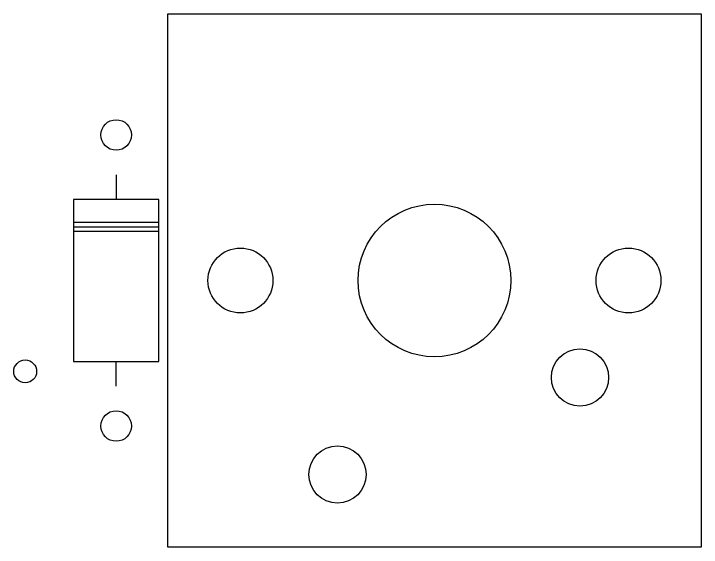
# Model space of a CAD drawing. Extents: x -119 to 121, y -47 to 51.
# Drawn here: x 31.85 to 49.85, y 12.06 to 26.04 of the extents above; entities that cross this region are included whole.
import ezdxf

# ---------------------------------------------------------------- set-up
doc = ezdxf.new("R2010")
doc.units = 0
doc.layers.add('BLACK', color=7, linetype='CONTINUOUS')

msp = doc.modelspace()

# ---------------------------------------------------------------- linework, layer by layer
at = {"layer": 'BLACK', "linetype": 'CONTINUOUS'}
for p, q in [((35.8775, 12.065), (35.8775, 26.035)), ((35.8775, 26.035), (49.8475, 26.035)), ((49.8475, 26.035), (49.8475, 12.065)), ((34.5281, 21.82), (34.5281, 21.17)), ((33.4081, 21.17), (33.4081, 16.93)), ((35.6481, 21.17), (33.4081, 21.17)), ((35.6481, 16.93), (35.6481, 21.17)), ((35.6481, 20.57), (33.4081, 20.57)), ((35.6481, 20.45), (33.4081, 20.45)), ((35.6481, 20.33), (33.4081, 20.33)), ((33.4081, 16.93), (35.6481, 16.93)), ((34.5281, 16.28), (34.5281, 16.93)), ((49.8475, 12.065), (35.8775, 12.065))]:
    msp.add_line(p, q, dxfattribs=at)
at = {"layer": 'WHITE'}
for centre, radius in [((34.5281, 22.86), 0.4), ((42.8625, 19.05), 2), ((37.7825, 19.05), 0.85), ((47.9425, 19.05), 0.85), ((46.6725, 16.51), 0.75), ((32.1469, 16.6687), 0.3), ((34.5281, 15.24), 0.4), ((40.3225, 13.97), 0.75)]:
    msp.add_circle(centre, radius, dxfattribs=at)

doc.saveas('drawing.dxf')
